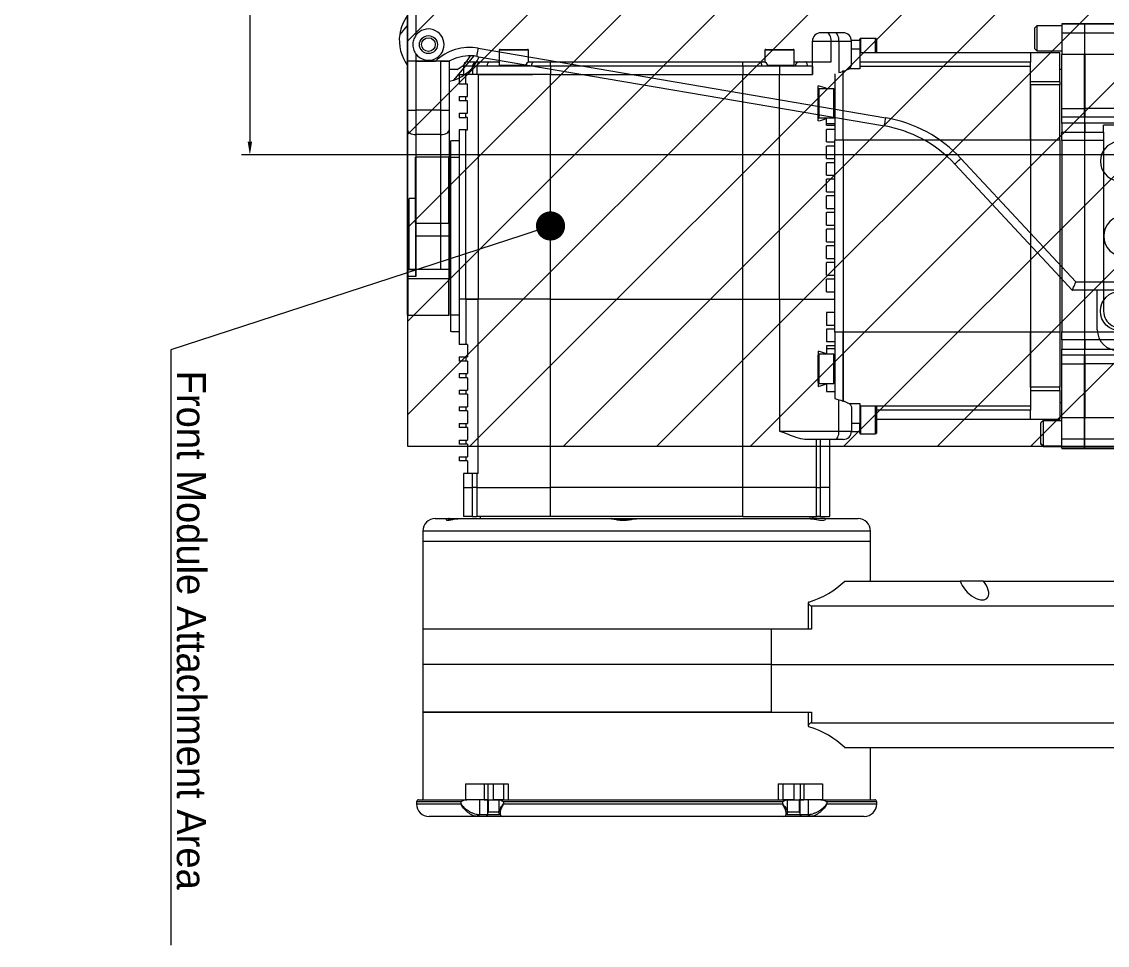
# Model space of a CAD drawing. Header units: millimetres. Extents: x 36 to 3196, y 27 to 5967.
# Drawn here: x 900.8 to 1161.5, y 583.6 to 805.4 of the extents above; entities that cross this region are included whole.
import ezdxf
from ezdxf import colors
from ezdxf.entities.mleader import LeaderData, LeaderLine
from ezdxf.math import Vec2, Vec3

# ---------------------------------------------------------------- set-up
doc = ezdxf.new("R2010")
doc.units = ezdxf.units.MM
doc.layers.add('08_Dimension.Annotation', color=2, linetype='Continuous')
doc.styles.add('Coavis T-3.2 Style', font='MS PGothic.ttf', dxfattribs={"height": 3.2})
doc.styles.add('Coavis T-7.0 Style', font='MS PGothic.ttf', dxfattribs={"height": 7})
doc.dimstyles.new('Coavis D-Style$0', dxfattribs={"dimtxt": 3.2, "dimasz": 3.2, "dimexe": 2, "dimexo": 1, "dimgap": 0.8, "dimtad": 1, "dimdec": 3, "dimzin": 1, "dimdsep": 46, "dimtxsty": 'Coavis T-3.2 Style', "dimcen": 0, "dimclrd": 253, "dimclre": 253, "dimclrt": 2, "dimadec": 1, "dimazin": 0, "dimtp": 0.1, "dimtm": 0.1, "dimtfac": 0.71, "dimtdec": 3, "dimtmove": 0, "dimatfit": 3, "dimfxl": 1, "dimlwd": -1, "dimlwe": -1, "dimarcsym": 1})

# ---------------------------------------------------------------- blocks, each defined once
blk = doc.blocks.new('A$C7d0f39f2')
at = {"color": 7, "linetype": 'Continuous', "lineweight": 25}
for p, q in [((8, 99.5), (8, 195.5)), ((10, 145.25), (10, 105.75)), ((8, 108.2), (6.11, 105.96)), ((24.98, 102.65), (122.82, 85.92)), ((10, 99.5), (8, 99.5)), ((8, 87.76), (8, 99.5)), ((10, 101.25), (10, 99.5)), ((10, 99.5), (14.68, 99.5)), ((10, 99.5), (10, 87.76)), ((16, 99.5), (10, 99.5)), ((16, 87.76), (16, 99.5)), ((16, 99.5), (18, 99.5)), ((18, 99.5), (18, 87.76)), ((19.1, 94.99), (23.97, 100.77)), ((24.65, 100.67), (122.48, 83.95)), ((19.87, 97.5), (18, 97.5)), ((18, 94.7), (19.1, 94.99)), ((8, 87.76), (10, 87.76)), ((8, 83.05), (8, 87.76)), ((16, 87.76), (10, 87.76)), ((10, 87.76), (10, 81.87)), ((16, 87.76), (18, 87.76)), ((16, 81.87), (16, 87.76)), ((18, 87.76), (18, 83.05)), ((8, 49.5), (8, 83.05)), ((16, 81.87), (10, 81.87)), ((10, 81.87), (10, 49.5)), ((16, 49.5), (16, 81.87)), ((18, 83.05), (18, 49.5)), ((140.86, 76.18), (168.47, 46.5)), ((164.67, 47.65), (139.39, 74.82)), ((10, 49.5), (8, 49.5)), ((8, 49.5), (8, 48.5)), ((8, 48.5), (8.1, 48.5)), ((8.1, 47.83), (8.1, 49.5)), ((8.1, 47.21), (8.1, 47.83)), ((10, 47.83), (8.1, 47.83)), ((18, 47.21), (8.1, 47.21)), ((8.1, 38.5), (8.1, 47.21)), ((16, 49.5), (10, 49.5)), ((10, 49.5), (10, 47.83)), ((18, 49.5), (16, 49.5)), ((18, 49.5), (18, 47.21)), ((18, 38.5), (18, 47.21)), ((167.6, 44.5), (164.67, 47.65)), ((182.6, 44.5), (167.6, 44.5)), ((168.47, 46.5), (182.6, 46.5)), ((173.6, 35), (173.6, 44.5)), ((8.1, 38.5), (18, 38.5))]:
    blk.add_line(p, q, dxfattribs=at)
at = {"color": 7, "linetype": 'Continuous', "lineweight": 25, "flags": 128}
for points in [[(24.65, 100.67), (24.65, 100.71), (24.67, 100.82), (24.7, 101.01), (24.74, 101.25), (24.8, 101.55), (24.85, 101.89), (24.92, 102.26), (24.98, 102.65)], [(122.48, 83.95), (122.49, 83.99), (122.51, 84.1), (122.54, 84.28), (122.58, 84.53), (122.63, 84.83), (122.69, 85.17), (122.76, 85.54), (122.82, 85.92)], [(8, 83.05), (8.04, 82.82), (8.15, 82.59), (8.34, 82.39), (8.59, 82.21), (8.89, 82.07), (9.23, 81.96), (9.61, 81.89), (10, 81.87)], [(16, 81.87), (16.39, 81.89), (16.77, 81.96), (17.11, 82.07), (17.41, 82.21), (17.66, 82.39), (17.85, 82.59), (17.96, 82.82), (18, 83.05)], [(139.39, 74.82), (139.42, 74.84), (139.5, 74.92), (139.64, 75.04), (139.82, 75.21), (140.04, 75.42), (140.3, 75.66), (140.57, 75.91), (140.86, 76.18)], [(167.6, 44.5), (167.61, 44.53), (167.65, 44.62), (167.72, 44.77), (167.8, 44.97), (167.91, 45.21), (168.04, 45.5), (168.17, 45.82), (168.32, 46.15), (168.47, 46.5)]]:
    blk.add_lwpolyline(points, dxfattribs=at)
at = {"color": 7, "linetype": 'Continuous', "lineweight": 25}
for centre, radius in [((13, 103.5), 2.15), ((13, 103.5), 1.65), ((179.1, 39.5), 4.75)]:
    blk.add_circle(centre, radius, dxfattribs=at)
for centre, radius, start, end in [((16, 104.5), 10, 143.1301, 171.6153), ((13, 103.5), 3.75, 216.8699, 143.1301), ((16, 104.5), 10, 171.6153, 216.8699), ((22.96, 90.82), 12, 80.3, 133.6506), ((22.96, 90.82), 10, 112.2037, 119.7412), ((16, 104.5), 10, 288.0387, 336.9187), ((22.96, 90.82), 10, 80.3, 112.2037), ((16, 104.5), 8, 298.955, 332.5827), ((117.43, 54.38), 30, 61.8381, 80.3), ((117.43, 54.38), 32, 42.937, 80.3), ((117.43, 54.38), 30, 42.937, 61.8381), ((179.1, 75.5), 4.75, 18.6717, 341.3283), ((180.1, 57.5), 4.95, 45.0029, 314.9971), ((178.6, 35), 5, 180, 270)]:
    blk.add_arc(centre, radius, start, end, dxfattribs=at)
for points, knots in [([(10, 105.75), (9.82, 105.46), (9.43, 104.84), (9.19, 103.7), (9.32, 102.48), (9.69, 101.67), (9.96, 101.3), (10, 101.25)], [0, 0, 0, 0, 0.209898, 0.456533, 0.712866, 0.961013, 1, 1, 1, 1]), ([(18, 99.5), (17.99, 99.5), (17.96, 99.5), (17.66, 99.5), (17.01, 99.5), (15.97, 99.5), (15.1, 99.5), (14.68, 99.5)], [0, 0, 0, 0, 0.086884, 0.197426, 0.379248, 0.697934, 1, 1, 1, 1])]:
    blk.add_open_spline(points, degree=3, knots=knots, dxfattribs=at)
blk = doc.blocks.new('A$C3ffae23e')
at = {"color": 8, "linetype": 'Continuous', "lineweight": 25}
for p, q in [((173.87, 290.64), (173.87, 104.94)), ((139.87, 263.81), (139.87, 96.98)), ((153.87, 87.34), (153.87, 263.81)), ((167.87, 96.98), (167.87, 263.81)), ((0, 183.6), (0, 162.6)), ((0.08, 183.6), (0.08, 162.6)), ((2.23, 183.6), (2.23, 162.6)), ((7.36, 183.6), (7.36, 162.6)), ((20.31, 183.6), (20.31, 162.6)), ((22.45, 183.6), (22.45, 162.6)), ((23.86, 183.6), (23.86, 162.6)), ((73.98, 162.6), (73.98, 183.6)), ((75.93, 183.6), (75.93, 162.6)), ((78.14, 162.6), (78.14, 183.6)), ((79.55, 162.6), (79.55, 183.6)), ((81.69, 183.6), (81.69, 162.6)), ((94.64, 183.6), (94.64, 162.6)), ((99.77, 183.6), (99.77, 162.6)), ((101.92, 183.6), (101.92, 162.6)), ((102, 162.6), (102, 183.6)), ((133.87, 138.27), (133.87, 180.87)), ((24.38, 175.1), (24.38, 167.1)), ((26.07, 167.1), (24.38, 167.1)), ((26.07, 162.6), (26.07, 167.1)), ((26.07, 167.1), (28.02, 167.1)), ((28.02, 167.1), (28.02, 162.6)), ((28.02, 167.1), (69, 167.1)), ((0.08, 162.6), (0, 162.6)), ((0, 162.56), (0, 157.08)), ((0, 162.56), (0.08, 162.56)), ((2.23, 162.6), (0.08, 162.6)), ((0.08, 162.56), (0.08, 157.08)), ((0.08, 162.56), (2.23, 162.56)), ((1, 162.6), (1, 162.56)), ((7.36, 162.6), (2.23, 162.6)), ((2.23, 162.56), (2.23, 157.08)), ((2.23, 162.56), (7.36, 162.56)), ((6, 162.56), (6, 162.6)), ((7.36, 162.6), (20.31, 162.6)), ((7.36, 162.56), (7.36, 157.08)), ((20.31, 162.56), (7.36, 162.56)), ((8, 162.6), (8, 162.56)), ((20.31, 162.6), (22.45, 162.6)), ((20.31, 157.08), (20.31, 162.56)), ((22.45, 162.56), (20.31, 162.56)), ((23.86, 162.6), (22.45, 162.6)), ((22.45, 162.56), (22.45, 157.08)), ((22.45, 162.56), (23.86, 162.56)), ((23.86, 162.6), (26.07, 162.6)), ((23.86, 162.56), (23.86, 157.08)), ((23.86, 162.56), (26.07, 162.56)), ((28.02, 162.6), (26.07, 162.6)), ((26.07, 157.08), (26.07, 162.56)), ((26.07, 162.56), (28.02, 162.56)), ((73.98, 162.6), (28.02, 162.6)), ((28.02, 162.56), (28.02, 157.08)), ((28.02, 162.56), (73.98, 162.56)), ((75.93, 162.6), (73.98, 162.6)), ((73.98, 157.08), (73.98, 162.56)), ((73.98, 162.56), (75.93, 162.56)), ((75.93, 162.6), (78.14, 162.6)), ((75.93, 162.56), (75.93, 157.08)), ((75.93, 162.56), (78.14, 162.56)), ((79.55, 162.6), (78.14, 162.6)), ((78.14, 157.08), (78.14, 162.56)), ((78.14, 162.56), (79.55, 162.56)), ((79.55, 162.6), (81.69, 162.6)), ((79.55, 157.08), (79.55, 162.56)), ((81.69, 162.56), (79.55, 162.56)), ((81.69, 162.6), (94.64, 162.6)), ((81.69, 157.08), (81.69, 162.56)), ((94.64, 162.56), (81.69, 162.56)), ((94, 162.56), (94, 162.6)), ((99.77, 162.6), (94.64, 162.6)), ((94.64, 162.56), (94.64, 157.08)), ((99.77, 162.56), (94.64, 162.56)), ((101.92, 162.6), (99.77, 162.6)), ((99.77, 162.56), (99.77, 157.08)), ((101.92, 162.56), (99.77, 162.56)), ((102, 162.6), (101.92, 162.6)), ((101.92, 162.56), (101.92, 157.08)), ((101.92, 162.56), (102, 162.56)), ((102, 157.08), (102, 162.56)), ((0, 157.08), (0.08, 157.08)), ((0.08, 157.08), (2.23, 157.08)), ((0.5, 157.08), (0.5, 151.1)), ((2.23, 157.08), (7.36, 157.08)), ((6.5, 151.1), (6.5, 157.08)), ((7, 156.58), (7, 149.58)), ((13.93, 156.58), (7, 156.58)), ((20.31, 157.08), (7.36, 157.08)), ((11, 157.08), (11, 156.58)), ((13.93, 156.58), (13.93, 149.58)), ((13.93, 156.58), (14.69, 156.58)), ((14.69, 156.58), (14.69, 149.58)), ((27.92, 156.58), (14.69, 156.58)), ((22.45, 157.08), (20.31, 157.08)), ((23.86, 157.08), (22.45, 157.08)), ((23.86, 157.08), (26.07, 157.08)), ((28.02, 157.08), (26.07, 157.08)), ((27.92, 156.58), (27.92, 149.58)), ((27.92, 156.58), (74.08, 156.58)), ((28.02, 157.08), (73.98, 157.08)), ((75.93, 157.08), (73.98, 157.08)), ((74.08, 156.58), (74.08, 149.58)), ((74.08, 156.58), (87.31, 156.58)), ((75.93, 157.08), (78.14, 157.08)), ((79.55, 157.08), (78.14, 157.08)), ((81.69, 157.08), (79.55, 157.08)), ((94.64, 157.08), (81.69, 157.08)), ((87.31, 156.58), (87.31, 149.58)), ((88.07, 156.58), (87.31, 156.58)), ((88.07, 149.58), (88.07, 156.58)), ((88.07, 156.58), (95, 156.58)), ((91, 156.58), (91, 157.08)), ((98.2, 157.08), (94.64, 157.08)), ((95, 149.58), (95, 156.58)), ((95.38, 157.08), (95.38, 152.58)), ((100.78, 157.08), (98.2, 157.08)), ((101.92, 157.08), (100.78, 157.08)), ((101.38, 152.58), (101.38, 157.08)), ((101.5, 152.58), (101.5, 157.08)), ((101.92, 157.08), (102, 157.08)), ((95.38, 152.58), (95.88, 152.08)), ((95.38, 152.58), (101.38, 152.58)), ((100.88, 152.08), (95.88, 152.08)), ((101.38, 152.58), (100.88, 152.08)), ((101, 152.08), (100.88, 152.08)), ((101, 152.08), (101.5, 152.58)), ((101.38, 152.58), (101.5, 152.58)), ((0.5, 151.1), (1, 150.6)), ((0.5, 151.1), (6.5, 151.1)), ((6, 150.6), (1, 150.6)), ((6, 150.6), (6.5, 151.1)), ((7, 149.58), (7, 108.58)), ((7, 149.58), (9.22, 149.58)), ((9.22, 149.58), (9.22, 108.58)), ((10.23, 149.58), (9.22, 149.58)), ((10.23, 149.58), (10.23, 108.58)), ((27.92, 149.58), (10.23, 149.58)), ((14.69, 149.58), (27.92, 149.58)), ((27.92, 149.58), (74.08, 149.58)), ((27.92, 149.58), (27.92, 104.58)), ((87.31, 149.58), (74.08, 149.58)), ((74.08, 149.58), (74.08, 104.58)), ((74.08, 149.58), (91.77, 149.58)), ((91.77, 108.58), (91.77, 149.58)), ((91.77, 149.58), (92.78, 149.58)), ((95, 149.58), (92.78, 149.58)), ((92.78, 149.58), (92.78, 112.58)), ((95, 112.58), (95, 149.58)), ((133.87, 138.27), (133.87, 132.7)), ((133.87, 104.94), (133.87, 132.7)), ((3.5, 112.38), (3.5, 108.78)), ((7, 112.38), (3.5, 112.38)), ((3.7, 112.58), (7, 112.58)), ((91.77, 112.58), (98.3, 112.58)), ((98.5, 112.38), (91.77, 112.38)), ((98.5, 108.78), (98.5, 112.38)), ((186.39, 99.2), (186.39, 112.15)), ((187.39, 112.65), (186.89, 112.65)), ((186.89, 112.65), (186.89, 100.67)), ((187.39, 100.67), (187.39, 112.65)), ((124.35, 111.15), (121.85, 111.15)), ((121.85, 111.15), (121.85, 8.24)), ((124.35, 111.15), (124.35, 8.24)), ((133.87, 111.15), (124.37, 111.15)), ((124.37, 111.15), (124.37, 3.65)), ((186.39, 111.15), (173.87, 111.15)), ((190.39, 109.65), (190.39, 96.72)), ((3.5, 108.78), (7, 108.78)), ((4, 108.58), (3.7, 108.58)), ((4, 108.58), (4, 106.58)), ((4, 108.58), (6.03, 108.58)), ((6.03, 108.58), (10.78, 108.58)), ((6.03, 106.58), (6.03, 108.58)), ((10.78, 108.58), (10.78, 106.04)), ((91.22, 108.58), (95.97, 108.58)), ((91.22, 106.04), (91.22, 108.58)), ((91.77, 108.78), (98.5, 108.78)), ((97.05, 108.58), (95.97, 108.58)), ((95.97, 108.58), (95.97, 106.58)), ((98.3, 108.58), (97.05, 108.58)), ((98, 108.58), (98, 106.58)), ((118.85, 100.19), (118.85, 108.15)), ((2.15, 104.58), (2.15, 102.58)), ((4.15, 103.58), (4.15, 106.58)), ((9.77, 106.58), (4.15, 106.58)), ((27.92, 104.58), (11.23, 104.58)), ((27.92, 104.58), (11.31, 104.58)), ((27.92, 104.58), (27.92, 102.58)), ((27.92, 104.58), (74.08, 104.58)), ((74.08, 104.58), (74.08, 102.58)), ((90.77, 104.58), (74.08, 104.58)), ((74.08, 104.58), (90.69, 104.58)), ((92.23, 106.58), (97.85, 106.58)), ((97.85, 103.58), (97.85, 106.58)), ((99.85, 104.58), (99.85, 102.58)), ((2.15, 102.58), (2.15, 100.71)), ((4.15, 101.71), (4.15, 103.58)), ((4.15, 103.58), (11.71, 103.58)), ((9.15, 101.71), (4.15, 101.71)), ((4.15, 97.21), (4.15, 101.71)), ((9.15, 97.21), (9.15, 101.71)), ((12.01, 102.58), (16.4, 102.58)), ((15.62, 102.38), (15.62, 98.78)), ((22.62, 102.38), (15.62, 102.38)), ((16.4, 102.58), (18.03, 102.58)), ((18.03, 102.58), (27.92, 102.58)), ((22.62, 98.78), (22.62, 102.38)), ((24, 102.58), (24, 100.58)), ((24.36, 100.58), (24.36, 102.58)), ((25.36, 102.58), (25.36, 100.58)), ((74.08, 102.58), (27.92, 102.58)), ((28.36, 100.58), (28.36, 102.58)), ((29.36, 102.58), (29.36, 100.58)), ((32.36, 100.58), (32.36, 102.58)), ((33.36, 102.58), (33.36, 100.58)), ((36.36, 100.58), (36.36, 102.58)), ((37.36, 102.58), (37.36, 100.58)), ((40.36, 100.58), (40.36, 102.58)), ((41.36, 102.58), (41.36, 100.58)), ((44.36, 100.58), (44.36, 102.58)), ((45.36, 102.58), (45.36, 100.58)), ((48.36, 100.58), (48.36, 102.58)), ((49.36, 102.58), (49.36, 100.58)), ((52.36, 100.58), (52.36, 102.58)), ((53.36, 102.58), (53.36, 100.58)), ((56.36, 100.58), (56.36, 102.58)), ((57.36, 102.58), (57.36, 100.58)), ((60.36, 100.58), (60.36, 102.58)), ((61.36, 102.58), (61.36, 100.58)), ((64.36, 100.58), (64.36, 102.58)), ((66.15, 89.33), (66.15, 102.58)), ((69.35, 102.58), (69.35, 100.58)), ((72.35, 100.58), (72.35, 102.58)), ((73.35, 102.58), (73.35, 100.58)), ((74.08, 102.58), (83.97, 102.58)), ((76.35, 100.58), (76.35, 102.58)), ((77.35, 102.58), (77.35, 100.58)), ((78, 100.58), (78, 102.58)), ((79.38, 102.38), (79.38, 98.78)), ((86.38, 102.38), (79.38, 102.38)), ((83.97, 102.58), (85.6, 102.58)), ((85.6, 102.58), (89.99, 102.58)), ((86.38, 98.78), (86.38, 102.38)), ((88.35, 100.58), (88.35, 102.58)), ((97.85, 103.58), (90.29, 103.58)), ((97.85, 89.33), (97.85, 103.58)), ((99.85, 102.58), (99.85, 95.4)), ((124.37, 103.53), (124.35, 103.53)), ((2.15, 100.71), (2.15, 99.21)), ((22.69, 100.58), (22.62, 100.58)), ((24.36, 100.58), (22.69, 100.58)), ((28.36, 100.58), (25.36, 100.58)), ((32.36, 100.58), (29.36, 100.58)), ((36.36, 100.58), (33.36, 100.58)), ((40.36, 100.58), (37.36, 100.58)), ((44.36, 100.58), (41.36, 100.58)), ((48.36, 100.58), (45.36, 100.58)), ((52.36, 100.58), (49.36, 100.58)), ((56.36, 100.58), (53.36, 100.58)), ((60.36, 100.58), (57.36, 100.58)), ((64.36, 100.58), (61.36, 100.58)), ((69.35, 100.58), (72.35, 100.58)), ((73.35, 100.58), (76.35, 100.58)), ((77.35, 100.58), (79.31, 100.58)), ((79.31, 100.58), (79.38, 100.58)), ((86.38, 100.58), (86.46, 100.58)), ((86.46, 100.58), (88.35, 100.58)), ((111.35, 101.4), (99.85, 101.4)), ((111.35, 99.18), (99.85, 99.18)), ((118.35, 101.4), (111.35, 101.4)), ((111.35, 101.4), (111.35, 99.18)), ((118.35, 99.18), (111.35, 99.18)), ((111.35, 98.17), (111.35, 99.18)), ((118.35, 99.18), (118.35, 101.4)), ((118.35, 99.18), (118.35, 98.17)), ((118.85, 100.19), (118.85, 96.41)), ((124.37, 100.4), (124.35, 100.4)), ((182.59, 99.63), (186.39, 99.63)), ((182.59, 88.94), (182.59, 99.63)), ((186.39, 99.2), (186.39, 96.16)), ((186.89, 100.67), (187.39, 100.67)), ((9.15, 97.21), (4.15, 97.21)), ((9.15, 95.5), (9.15, 97.21)), ((12.15, 97.21), (9.15, 97.21)), ((10.15, 97.21), (10.15, 96)), ((10.15, 97.21), (12.15, 97.21)), ((12.15, 89.33), (12.15, 97.21)), ((15.82, 98.58), (14.9, 98.58)), ((15.62, 98.78), (22.62, 98.78)), ((22.42, 98.58), (15.82, 98.58)), ((23.33, 98.58), (22.42, 98.58)), ((78.67, 98.58), (79.58, 98.58)), ((79.38, 98.78), (86.38, 98.78)), ((86.18, 98.58), (79.58, 98.58)), ((86.18, 98.58), (87.1, 98.58)), ((111.35, 98.17), (99.85, 98.17)), ((118.35, 98.17), (111.35, 98.17)), ((111.35, 98.17), (111.35, 80.48)), ((118.35, 80.48), (118.35, 98.17)), ((118.85, 97.4), (118.35, 97.4)), ((139.87, 96.98), (145.37, 96.98)), ((145.37, 96.98), (145.37, 87.34)), ((165.37, 96.98), (167.87, 96.98)), ((165.37, 87.34), (165.37, 96.98)), ((190.39, 96.72), (189.89, 96.4)), ((190.39, 96.52), (189.89, 96.16)), ((190.39, 96.72), (190.39, 96.52)), ((190.39, 96.52), (190.39, 94.59)), ((9.15, 94.05), (9.15, 95.5)), ((9.15, 92.78), (9.15, 94.05)), ((10.15, 96), (10.15, 91.21)), ((118.85, 55.16), (118.85, 96.41)), ((139.09, 96.2), (145.37, 96.2)), ((165.37, 96.2), (168.65, 96.2)), ((165.39, 96.2), (165.39, 87.34)), ((182.59, 95.11), (186.39, 95.11)), ((182.59, 94.23), (186.39, 94.23)), ((186.39, 96.16), (189.89, 96.16)), ((186.39, 96.16), (186.39, 94.23)), ((186.39, 94.23), (186.39, 95.11)), ((189.89, 94.23), (186.39, 94.23)), ((186.39, 94.23), (186.39, 94)), ((186.39, 91.23), (186.39, 94)), ((189.29, 94.1), (186.49, 94.1)), ((186.49, 94.1), (186.49, 91.23)), ((189.29, 91.23), (189.29, 94.1)), ((189.39, 94), (189.39, 91.21)), ((189.89, 96.16), (189.89, 96.4)), ((189.89, 94.23), (189.89, 96.16)), ((190.39, 94.59), (189.89, 94.23)), ((189.89, 91.1), (189.89, 94.23)), ((190.39, 94.59), (190.39, 90.19)), ((6.15, 85.98), (6.15, 92.58)), ((9.95, 92.78), (6.35, 92.78)), ((6.35, 92.78), (6.35, 85.78)), ((9.95, 86.47), (9.95, 92.78)), ((165.37, 92.86), (165.39, 92.86)), ((186.29, 92.85), (182.59, 92.85)), ((186.29, 90.18), (186.29, 92.85)), ((10.15, 91.21), (10.15, 90.64)), ((10.15, 90.64), (10.15, 89.33)), ((10.15, 89.33), (12.15, 89.33)), ((10.15, 89.33), (10.15, 85.01)), ((12.15, 80.48), (12.15, 89.33)), ((66.15, 89.33), (12.15, 89.33)), ((66.15, 89.33), (97.85, 89.33)), ((66.15, 80.48), (66.15, 89.33)), ((186.39, 90.18), (182.59, 90.18)), ((182.59, 88.94), (186.39, 88.94)), ((189.38, 91.23), (186.39, 91.23)), ((186.39, 91.23), (186.39, 91.06)), ((186.39, 22.04), (186.39, 91.06)), ((186.89, 90), (186.89, 23.05)), ((186.89, 90), (187.39, 90)), ((187.39, 23.05), (187.39, 90)), ((190.39, 90.21), (190.39, 22.99)), ((153.87, 87.34), (145.37, 87.34)), ((145.37, 87.34), (145.37, 3.65)), ((145.37, 87.33), (145.37, 3.65)), ((153.87, 87.34), (153.87, 3.65)), ((165.37, 87.34), (153.87, 87.34)), ((165.37, 87.34), (165.37, 3.65)), ((165.39, 87.34), (165.39, 3.65)), ((6.35, 85.78), (9.19, 85.78)), ((9.15, 85.5), (9.15, 85.78)), ((9.15, 84.75), (9.15, 85.5)), ((9.15, 80.48), (9.15, 84.75)), ((10.15, 85.01), (10.15, 80.48)), ((10.15, 80.48), (9.15, 80.48)), ((9.15, 34.32), (9.15, 80.48)), ((10.15, 80.48), (12.15, 80.48)), ((10.15, 80.48), (10.15, 34.32)), ((12.15, 34.32), (12.15, 80.48)), ((66.15, 80.48), (12.15, 80.48)), ((111.35, 80.48), (66.15, 80.48)), ((66.15, 34.32), (66.15, 80.48)), ((118.35, 80.48), (111.35, 80.48)), ((111.35, 80.48), (111.35, 34.32)), ((118.35, 80.48), (118.35, 34.32)), ((118.85, 48.93), (118.85, 55.16)), ((165.39, 55.73), (165.37, 55.73)), ((119.05, 53.69), (119.05, 50.03)), ((124.37, 54.23), (124.35, 54.23)), ((124.35, 50.23), (124.37, 50.23)), ((118.85, 48.93), (118.85, 48.8)), ((118.85, 12.37), (118.85, 48.8)), ((165.37, 48.73), (165.39, 48.73)), ((10.15, 34.32), (9.15, 34.32)), ((9.15, 30.05), (9.15, 34.32)), ((10.15, 34.32), (12.15, 34.32)), ((10.15, 34.32), (10.15, 29.79)), ((66.15, 34.32), (12.15, 34.32)), ((12.15, 34.32), (12.15, 16.95)), ((111.35, 34.32), (66.15, 34.32)), ((66.15, 34.32), (66.15, 16.95)), ((118.35, 34.32), (111.35, 34.32)), ((111.35, 16.63), (111.35, 34.32)), ((118.35, 34.32), (118.35, 16.63)), ((6.15, 22.22), (6.15, 28.82)), ((9.19, 29.02), (6.35, 29.02)), ((6.35, 29.02), (6.35, 22.02)), ((9.15, 29.3), (9.15, 30.05)), ((9.15, 29.02), (9.15, 29.3)), ((10.15, 29.79), (10.15, 24.43)), ((12.15, 16.95), (12.15, 29.96)), ((9.95, 22.02), (9.95, 28.33)), ((10.15, 24.43), (10.15, 22.8)), ((182.59, 24.15), (186.39, 24.15)), ((182.59, 13.87), (182.59, 24.15)), ((6.35, 22.02), (9.95, 22.02)), ((9.15, 21.55), (9.15, 22.02)), ((9.15, 19.9), (9.15, 21.55)), ((10.15, 22.8), (10.15, 19.03)), ((182.59, 23), (186.39, 23)), ((186.29, 20.57), (186.29, 23)), ((186.39, 22.04), (186.39, 21.91)), ((186.39, 21.91), (189.32, 21.91)), ((186.39, 19.42), (186.39, 21.91)), ((186.49, 21.91), (186.49, 19.32)), ((186.89, 23.05), (187.39, 23.05)), ((189.29, 19.32), (189.29, 21.91)), ((189.39, 21.92), (189.39, 19.42)), ((189.89, 19.29), (189.89, 22.05)), ((190.39, 22.99), (190.39, 18.95)), ((9.15, 17.63), (9.15, 19.9)), ((10.15, 19.03), (10.15, 16.63)), ((182.59, 20.57), (186.29, 20.57)), ((182.59, 19.29), (186.39, 19.29)), ((182.59, 18.38), (186.39, 18.38)), ((186.39, 19.42), (186.39, 19.29)), ((189.89, 19.29), (186.39, 19.29)), ((186.39, 19.29), (186.39, 17.29)), ((186.39, 18.38), (186.39, 19.29)), ((186.49, 19.32), (189.29, 19.32)), ((190.39, 18.95), (189.89, 19.29)), ((189.89, 17.29), (189.89, 19.29)), ((190.39, 18.95), (190.39, 16.94)), ((9.15, 16.57), (9.15, 17.63)), ((9.15, 14.4), (9.15, 16.57)), ((10.15, 16.63), (12.15, 16.63)), ((10.15, 16.63), (10.15, 15.62)), ((12.15, 16.95), (66.15, 16.95)), ((12.15, 16.95), (12.15, 13.95)), ((108, 16.95), (66.15, 16.95)), ((66.15, 13.96), (66.15, 16.95)), ((66.15, 16.95), (66.15, 13.95)), ((108, 16.95), (108, 14.4)), ((108, 16.63), (111.35, 16.63)), ((111.35, 16.63), (118.35, 16.63)), ((111.35, 16.63), (111.35, 15.62)), ((118.35, 17.4), (118.85, 17.4)), ((118.35, 15.62), (118.35, 16.63)), ((165.39, 16.77), (165.37, 16.77)), ((186.39, 17.29), (189.89, 17.29)), ((186.39, 17.29), (186.39, 14.22)), ((189.89, 17.04), (189.89, 17.29)), ((190.39, 16.94), (189.89, 17.29)), ((190.39, 16.74), (189.89, 17.04)), ((190.39, 16.94), (190.39, 16.74)), ((190.39, 16.74), (190.39, 5.15)), ((10.15, 15.62), (12.15, 15.62)), ((10.15, 15.62), (10.15, 13.4)), ((10.15, 13.4), (12.15, 13.4)), ((14.5, 13.95), (12.15, 13.95)), ((12.15, 12.4), (12.15, 13.95)), ((17.5, 14.4), (14.5, 14.4)), ((14.5, 14.4), (14.5, 13.95)), ((14.5, 13.95), (14.5, 12.4)), ((17.5, 13.95), (17.5, 14.4)), ((18.5, 13.95), (17.5, 13.95)), ((17.5, 12.4), (17.5, 13.95)), ((18.5, 14.4), (18.5, 13.95)), ((21.5, 14.4), (18.5, 14.4)), ((18.5, 13.95), (18.5, 12.4)), ((21.5, 13.95), (21.5, 14.4)), ((22.5, 13.95), (21.5, 13.95)), ((21.5, 12.4), (21.5, 13.95)), ((25.5, 14.4), (22.5, 14.4)), ((22.5, 14.4), (22.5, 13.95)), ((22.5, 12.4), (22.5, 13.95)), ((25.5, 13.95), (25.5, 14.4)), ((66.15, 13.95), (25.5, 13.95)), ((25.5, 13.95), (25.5, 12.4)), ((66.15, 13.96), (77, 13.96)), ((66.15, 13.95), (66.15, 12.4)), ((77, 14.4), (80, 14.4)), ((77, 14.4), (77, 13.96)), ((77, 13.96), (77, 12.4)), ((80, 13.96), (80, 14.4)), ((80, 13.96), (81, 13.96)), ((80, 12.4), (80, 13.96)), ((81, 14.4), (84, 14.4)), ((81, 14.4), (81, 13.96)), ((81, 13.96), (81, 12.4)), ((84, 13.96), (84, 14.4)), ((84, 13.96), (85, 13.96)), ((84, 12.4), (84, 13.96)), ((85, 14.4), (88, 14.4)), ((85, 14.4), (85, 13.96)), ((85, 13.96), (85, 12.4)), ((88, 13.96), (88, 14.4)), ((88, 13.96), (89, 13.96)), ((88, 12.4), (88, 13.96)), ((89, 14.4), (92, 14.4)), ((89, 14.4), (89, 13.96)), ((89, 13.96), (89, 12.4)), ((92, 13.96), (92, 14.4)), ((92, 13.96), (93, 13.96)), ((92, 12.4), (92, 13.96)), ((93, 14.4), (96, 14.4)), ((93, 14.4), (93, 13.96)), ((93, 13.96), (93, 12.4)), ((96, 13.96), (96, 14.4)), ((96, 13.96), (97, 13.96)), ((96, 12.4), (96, 13.96)), ((97, 14.4), (100, 14.4)), ((97, 14.4), (97, 13.96)), ((97, 13.96), (97, 12.4)), ((100, 13.96), (100, 14.4)), ((100, 13.96), (101, 13.96)), ((100, 12.4), (100, 13.96)), ((101, 14.4), (104, 14.4)), ((101, 14.4), (101, 13.96)), ((101, 13.96), (101, 12.4)), ((104, 13.96), (104, 14.4)), ((104, 13.96), (105, 13.96)), ((104, 12.4), (104, 13.96)), ((105, 14.4), (108, 14.4)), ((105, 14.4), (105, 13.96)), ((105, 13.96), (105, 12.4)), ((111.35, 15.62), (108, 15.62)), ((108, 14.4), (108, 13.4)), ((108, 13.4), (111.35, 13.4)), ((118.35, 15.62), (111.35, 15.62)), ((111.35, 13.4), (111.35, 15.62)), ((111.35, 13.4), (118.35, 13.4)), ((118.35, 15.62), (118.35, 13.4)), ((124.37, 15.27), (124.35, 15.27)), ((182.59, 13.87), (186.39, 13.87)), ((186.39, 2.65), (186.39, 14.22)), ((12.15, 12.4), (14.5, 12.4)), ((17.5, 12.4), (18.5, 12.4)), ((21.5, 12.4), (22.5, 12.4)), ((25.5, 12.4), (66.15, 12.4)), ((28, 10.63), (28, 12.4)), ((28.09, 10.4), (28, 10.63)), ((32.1, 12.4), (32.1, 10.4)), ((66.15, 12.4), (77, 12.4)), ((69.9, 10.4), (69.9, 12.4)), ((74, 10.63), (73.91, 10.4)), ((74, 12.4), (74, 10.63)), ((80, 12.4), (81, 12.4)), ((84, 12.4), (85, 12.4)), ((88, 12.4), (89, 12.4)), ((92, 12.4), (93, 12.4)), ((96, 12.4), (97, 12.4)), ((100, 12.4), (101, 12.4)), ((104, 12.4), (105, 12.4)), ((118.85, 9.97), (118.85, 12.37)), ((119.05, 10.77), (119.05, 9.77)), ((124.35, 11.27), (124.37, 11.27)), ((186.89, 12.79), (187.39, 12.79)), ((186.89, 12.79), (186.89, 2.15)), ((187.39, 2.15), (187.39, 12.79)), ((32.1, 10.4), (28.09, 10.4)), ((32, 9.9), (32, 1.9)), ((47.91, 9.9), (32, 9.9)), ((69.9, 10.4), (32.1, 10.4)), ((42.5, 10.4), (42.5, 9.9)), ((47.91, 1.9), (47.91, 9.9)), ((47.91, 9.9), (51, 9.9)), ((51, 9.9), (51, 1.9)), ((51, 9.9), (59, 9.9)), ((51, 9.9), (51, 1.9)), ((51, 9.9), (51, 9.9)), ((59, 9.9), (59, 1.9)), ((59, 9.9), (61.29, 9.9)), ((59.5, 9.9), (59.5, 10.4)), ((61.29, 9.9), (61.29, 0)), ((70, 9.9), (61.29, 9.9)), ((73.91, 10.4), (69.9, 10.4)), ((70, 0), (70, 9.9)), ((118.85, 9.97), (118.85, 9.78)), ((118.85, 6.65), (118.85, 9.78)), ((121.85, 8.24), (121.85, 3.65)), ((124.35, 8.24), (124.35, 3.65)), ((165.37, 10.07), (165.39, 10.07)), ((165.37, 7.16), (165.39, 7.16)), ((165.37, 7.05), (165.39, 7.05)), ((121.85, 3.65), (124.35, 3.65)), ((124.37, 3.65), (145.37, 3.65)), ((145.37, 3.65), (153.87, 3.65)), ((153.87, 3.65), (165.37, 3.65)), ((165.39, 3.65), (186.39, 3.65)), ((47.91, 1.9), (32, 1.9)), ((42, 1.9), (42, 0.4)), ((54.13, 0.4), (42, 0.4)), ((47.91, 1.9), (51, 1.9)), ((51, 1.9), (59, 1.9)), ((51, 1.9), (51, 1.9)), ((59, 0.4), (54.13, 0.4)), ((59, 1.9), (60.67, 1.9)), ((59, 0), (59, 1.9)), ((60.67, 0), (59, 0)), ((60.67, 1.9), (60.67, 0)), ((61.29, 0), (60.67, 0)), ((70, 0), (61.29, 0)), ((186.89, 2.15), (187.39, 2.15))]:
    blk.add_line(p, q, dxfattribs=at)
at = {"color": 8, "linetype": 'Continuous', "lineweight": 25, "flags": 128}
for points in [[(4.15, 103.58), (3.76, 103.56), (3.38, 103.51), (3.04, 103.41), (2.74, 103.29), (2.49, 103.14), (2.3, 102.96), (2.19, 102.78), (2.15, 102.58)], [(4.15, 101.71), (3.76, 101.69), (3.38, 101.63), (3.04, 101.54), (2.74, 101.41), (2.49, 101.26), (2.3, 101.09), (2.19, 100.9), (2.15, 100.71)], [(99.85, 102.58), (99.81, 102.78), (99.7, 102.96), (99.51, 103.14), (99.26, 103.29), (98.96, 103.41), (98.62, 103.51), (98.24, 103.56), (97.85, 103.58)], [(10.15, 96), (9.95, 95.99), (9.77, 95.96), (9.59, 95.92), (9.44, 95.86), (9.32, 95.78), (9.23, 95.69), (9.17, 95.6), (9.15, 95.5)], [(190.15, 90.77), (189.92, 90.95), (189.69, 91.13)], [(189.66, 22.02), (189.89, 22.19), (190.12, 22.36)]]:
    blk.add_lwpolyline(points, dxfattribs=at)
at = {"color": 8, "linetype": 'Continuous', "lineweight": 25}
for centre, radius, start, end in [((69, 171.1), 4, 270, 90), ((3.7, 112.38), 0.2, 90, 180), ((98.3, 112.38), 0.2, 0, 90), ((186.89, 112.15), 0.5, 90, 180), ((187.39, 109.65), 3, 0, 90), ((121.85, 108.15), 3, 90, 180), ((3.7, 108.78), 0.2, 180, 270), ((98.3, 108.78), 0.2, 270, 0), ((4.15, 104.58), 2, 90, 180), ((97.85, 104.58), 2, 0, 90), ((15.82, 102.38), 0.2, 90, 180), ((22.42, 102.38), 0.2, 0, 90), ((79.58, 102.38), 0.2, 90, 180), ((86.18, 102.38), 0.2, 0, 90), ((4.15, 99.21), 2, 180, 270), ((15.82, 98.78), 0.2, 180, 270), ((22.42, 98.78), 0.2, 270, 0), ((79.58, 98.78), 0.2, 180, 270), ((86.18, 98.78), 0.2, 270, 0), ((10.13, 94.07), 0.977, 181.4143, 271.3473), ((186.49, 94), 0.1, 90, 180), ((189.29, 94), 0.1, 0, 90), ((6.35, 92.58), 0.2, 90, 180), ((9.95, 92.58), 0.2, 0, 90), ((186.29, 92.95), 0.1, 270, 0), ((10.15, 85.5), 1, 90, 180), ((6.35, 85.98), 0.2, 180, 270), ((9.92, 83.84), 1.19, 78.7003, 129.9925), ((6.35, 28.82), 0.2, 90, 180), ((9.92, 30.96), 1.19, 230.008, 281.2996), ((10.15, 29.3), 1, 180, 270), ((6.35, 22.22), 0.2, 180, 270), ((9.85, 21.54), 0.699, 136.8496, 178.8218), ((9.95, 22.22), 0.2, 270, 0), ((10.09, 19.97), 0.94, 184.4728, 273.8645), ((186.29, 20.47), 0.1, 0, 90), ((186.49, 19.42), 0.1, 180, 270), ((189.29, 19.42), 0.1, 270, 0), ((10.15, 17.63), 1, 180, 270), ((10.13, 16.6), 0.976, 181.522, 271.4448), ((10.15, 14.4), 1, 180, 270), ((119.05, 9.97), 0.2, 180, 270), ((121.85, 6.65), 3, 180, 270), ((186.89, 2.65), 0.5, 180, 270), ((187.39, 5.15), 3, 270, 0)]:
    blk.add_arc(centre, radius, start, end, dxfattribs=at)
for centre, major_axis, ratio, start_param, end_param in [((134.87, 136.05), (3.09, 3.09), 0.533336, 3.932678, 7.653774), ((86.12, 57.4), (47.65, 47.65), 0.533336, 6.007814, 6.279117), ((221.62, 57.4), (-47.65, 47.65), 0.533336, 0.004069, 0.275372), ((74.08, 115.86), (0, 30.64), 0.57735, 4.264137, 4.300053), ((19.12, 95.85), (0, 7.79), 0.57735, 0.891123, 1.212877), ((19.12, 95.85), (0, 7.79), 0.57735, 5.070308, 5.364576), ((82.88, 95.85), (0, 7.79), 0.57735, 0.918609, 1.212877), ((82.88, 95.85), (0, 7.79), 0.57735, 5.070308, 5.364576), ((139.37, 96.7), (0.441, 0.441), 0.533336, 2.866221, 5.793226), ((168.37, 96.7), (-0.441, 0.441), 0.533336, 0.48996, 3.416964)]:
    blk.add_ellipse(centre, major_axis=major_axis, ratio=ratio, start_param=start_param, end_param=end_param, dxfattribs=at)
for points, knots in [([(10.78, 106.04), (10.61, 106.25), (10.35, 106.55), (9.91, 106.57), (9.77, 106.58)], [0, 0, 0, 0, 0.683257, 1, 1, 1, 1]), ([(11.71, 103.58), (11.54, 104.15), (11.23, 105.18), (10.92, 105.77), (10.78, 106.04)], [0, 0, 0, 0, 0.558982, 1, 1, 1, 1]), ([(90.29, 103.58), (90.46, 104.15), (90.77, 105.18), (91.08, 105.77), (91.22, 106.04)], [0, 0, 0, 0, 0.558982, 1, 1, 1, 1]), ([(91.22, 106.04), (91.39, 106.25), (91.65, 106.55), (92.09, 106.57), (92.23, 106.58)], [0, 0, 0, 0, 0.683257, 1, 1, 1, 1]), ([(118.85, 96.41), (118.88, 96.83), (118.94, 97.66), (119.19, 98.79), (119.29, 99.71), (119.16, 100.26), (118.92, 100.44), (118.87, 100.27), (118.85, 100.19)], [0, 0, 0, 0, 0.167309, 0.33383, 0.518427, 0.683774, 0.85119, 1, 1, 1, 1]), ([(186.89, 100.67), (186.89, 100.67), (186.86, 100.62), (186.7, 100.36), (186.47, 99.9), (186.41, 99.4), (186.39, 99.2)], [0, 0, 0, 0, 0.006006, 0.142792, 0.66297, 1, 1, 1, 1]), ([(189.89, 96.4), (189.88, 96.6), (189.85, 96.99), (189.64, 97.64), (189.35, 98.28), (188.9, 99.07), (188.24, 99.95), (187.67, 100.43), (187.39, 100.67)], [0, 0, 0, 0, 0.131022, 0.260708, 0.387916, 0.513025, 0.757462, 1, 1, 1, 1]), ([(187.39, 100.67), (187.73, 100.46), (188.4, 100.05), (189.2, 99.26), (189.75, 98.53), (190.09, 97.93), (190.34, 97.3), (190.37, 96.91), (190.39, 96.72)], [0, 0, 0, 0, 0.2427558, 0.4872234, 0.6122464, 0.7393277, 0.8689205, 1, 1, 1, 1]), ([(99.85, 95.4), (99.74, 94.73), (99.54, 93.55), (98.69, 91.46), (98.14, 90.07), (97.85, 89.33), (97.85, 89.33)], [0, 0, 0, 0, 0.393262, 0.691795, 0.996958, 1, 1, 1, 1]), ([(187.39, 90), (187.67, 90.25), (188.23, 90.77), (188.9, 91.15), (189.35, 91.24), (189.58, 91.23), (189.66, 91.14), (189.68, 91.11)], [0, 0, 0, 0, 0.312049, 0.626543, 0.787508, 0.951174, 1, 1, 1, 1]), ([(186.39, 91.06), (186.41, 90.97), (186.47, 90.76), (186.7, 90.37), (186.86, 90.07), (186.89, 90), (186.89, 90)], [0, 0, 0, 0, 0.3370302, 0.8572084, 0.993995, 1, 1, 1, 1]), ([(190.39, 90.21), (190.37, 90.35), (190.34, 90.62), (190.09, 90.84), (189.75, 90.94), (189.2, 90.91), (188.4, 90.64), (187.73, 90.21), (187.39, 90)], [0, 0, 0, 0, 0.13108, 0.260672, 0.387753, 0.512776, 0.757244, 1, 1, 1, 1]), ([(118.85, 48.8), (118.88, 49.04), (118.94, 49.53), (119.19, 50.63), (119.29, 51.89), (119.16, 53.19), (118.92, 54.3), (118.87, 54.89), (118.85, 55.16)], [0, 0, 0, 0, 0.167309, 0.333831, 0.518428, 0.683774, 0.85119, 1, 1, 1, 1]), ([(186.89, 23.05), (186.89, 23.04), (186.86, 22.98), (186.7, 22.69), (186.47, 22.31), (186.41, 22.12), (186.39, 22.04)], [0, 0, 0, 0, 0.006005, 0.142791, 0.662969, 1, 1, 1, 1]), ([(187.39, 23.05), (187.73, 22.84), (188.4, 22.43), (189.2, 22.19), (189.75, 22.19), (190.09, 22.31), (190.34, 22.56), (190.37, 22.85), (190.39, 22.99)], [0, 0, 0, 0, 0.242755, 0.487223, 0.612246, 0.739327, 0.86892, 1, 1, 1, 1]), ([(189.66, 22.03), (189.65, 22.01), (189.57, 21.92), (189.35, 21.9), (188.9, 21.96), (188.23, 22.3), (187.67, 22.8), (187.39, 23.05)], [0, 0, 0, 0, 0.027799, 0.195082, 0.359606, 0.681052, 1, 1, 1, 1]), ([(187.39, 12.79), (187.67, 13.02), (188.24, 13.49), (188.9, 14.35), (189.35, 15.13), (189.64, 15.77), (189.85, 16.44), (189.88, 16.84), (189.89, 17.04)], [0, 0, 0, 0, 0.242537, 0.486975, 0.612084, 0.739292, 0.869205, 1, 1, 1, 1]), ([(190.39, 16.74), (190.37, 16.54), (190.34, 16.14), (190.09, 15.5), (189.75, 14.9), (189.2, 14.17), (188.4, 13.39), (187.73, 12.99), (187.39, 12.79)], [0, 0, 0, 0, 0.13108, 0.260672, 0.387754, 0.512777, 0.757245, 1, 1, 1, 1]), ([(186.39, 14.22), (186.41, 14.02), (186.47, 13.53), (186.7, 13.08), (186.86, 12.84), (186.89, 12.79), (186.89, 12.79)], [0, 0, 0, 0, 0.33703, 0.85721, 0.993995, 1, 1, 1, 1]), ([(118.85, 9.78), (118.88, 9.61), (118.94, 9.27), (119.19, 9.23), (119.29, 9.59), (119.16, 10.33), (118.92, 11.27), (118.87, 12.02), (118.85, 12.37)], [0, 0, 0, 0, 0.167309, 0.333831, 0.518428, 0.683775, 0.85119, 1, 1, 1, 1])]:
    blk.add_open_spline(points, degree=3, knots=knots, dxfattribs=at)
blk = doc.blocks.new('*D48')
at = {"layer": '08_Dimension.Annotation', "color": 253, "linetype": 'ByBlock', "transparency": 16777216}
for p, q in [((1193.09, 914.41), (953.61, 914.41)), ((955.61, 911.21), (955.61, 776.61)), ((1193.09, 773.41), (953.61, 773.41))]:
    blk.add_line(p, q, dxfattribs=at)
at = {"layer": '08_Dimension.Annotation', "color": 253, "transparency": 16777216}
for points in [[(955.08, 911.21), (956.15, 911.21), (955.61, 914.41)], [(955.08, 776.61), (956.15, 776.61), (955.61, 773.41)]]:
    blk.add_solid(points, dxfattribs=at)
at = {"layer": 'Defpoints', "color": 0, "transparency": 16777216}
for p in [(1194.09, 914.41), (955.61, 773.41), (1194.09, 773.41)]:
    blk.add_point(p, dxfattribs=at)
at = {"layer": '08_Dimension.Annotation', "color": 2, "transparency": 16777216, "insert": (951.31, 843.91), "char_height": 7, "attachment_point": 5, "rotation": 90, "style": 'Coavis T-7.0 Style'}
blk.add_mtext('141.000', dxfattribs=at)
blk = doc.blocks.new('*D51')
at = {"layer": '08_Dimension.Annotation', "color": 253, "linetype": 'ByBlock', "transparency": 16777216}
for p, q in [((1193.09, 914.41), (953.61, 914.41)), ((955.61, 911.21), (955.61, 776.61)), ((1193.09, 773.41), (953.61, 773.41))]:
    blk.add_line(p, q, dxfattribs=at)
at = {"layer": '08_Dimension.Annotation', "color": 253, "transparency": 16777216}
for points in [[(955.08, 911.21), (956.15, 911.21), (955.61, 914.41)], [(955.08, 776.61), (956.15, 776.61), (955.61, 773.41)]]:
    blk.add_solid(points, dxfattribs=at)
at = {"layer": 'Defpoints', "color": 0, "transparency": 16777216}
for p in [(1194.09, 914.41), (955.61, 773.41), (1194.09, 773.41)]:
    blk.add_point(p, dxfattribs=at)
at = {"layer": '08_Dimension.Annotation', "color": 2, "transparency": 16777216, "insert": (951.31, 843.91), "char_height": 7, "attachment_point": 5, "rotation": 90, "style": 'Coavis T-7.0 Style'}
blk.add_mtext('141.000', dxfattribs=at)
blk = doc.blocks.new('*D53')
at = {"layer": '08_Dimension.Annotation', "color": 253, "linetype": 'ByBlock', "transparency": 16777216}
for p, q in [((1193.09, 914.41), (953.61, 914.41)), ((955.61, 911.21), (955.61, 776.61)), ((1193.09, 773.41), (953.61, 773.41))]:
    blk.add_line(p, q, dxfattribs=at)
at = {"layer": '08_Dimension.Annotation', "color": 253, "transparency": 16777216}
for points in [[(955.08, 911.21), (956.15, 911.21), (955.61, 914.41)], [(955.08, 776.61), (956.15, 776.61), (955.61, 773.41)]]:
    blk.add_solid(points, dxfattribs=at)
at = {"layer": 'Defpoints', "color": 0, "transparency": 16777216}
for p in [(1194.09, 914.41), (955.61, 773.41), (1194.09, 773.41)]:
    blk.add_point(p, dxfattribs=at)
at = {"layer": '08_Dimension.Annotation', "color": 2, "transparency": 16777216, "insert": (951.31, 843.91), "char_height": 7, "attachment_point": 5, "rotation": 90, "style": 'Coavis T-7.0 Style'}
blk.add_mtext('141.000', dxfattribs=at)
blk = doc.blocks.new('*D55')
at = {"layer": '08_Dimension.Annotation', "color": 253, "linetype": 'ByBlock', "transparency": 16777216}
for p, q in [((1193.09, 914.41), (953.61, 914.41)), ((955.61, 911.21), (955.61, 776.61)), ((1193.09, 773.41), (953.61, 773.41))]:
    blk.add_line(p, q, dxfattribs=at)
at = {"layer": '08_Dimension.Annotation', "color": 253, "transparency": 16777216}
for points in [[(955.08, 911.21), (956.15, 911.21), (955.61, 914.41)], [(955.08, 776.61), (956.15, 776.61), (955.61, 773.41)]]:
    blk.add_solid(points, dxfattribs=at)
at = {"layer": 'Defpoints', "color": 0, "transparency": 16777216}
for p in [(1194.09, 914.41), (955.61, 773.41), (1194.09, 773.41)]:
    blk.add_point(p, dxfattribs=at)
at = {"layer": '08_Dimension.Annotation', "color": 2, "transparency": 16777216, "insert": (951.31, 843.91), "char_height": 7, "attachment_point": 5, "rotation": 90, "style": 'Coavis T-7.0 Style'}
blk.add_mtext('{\\C5;141.000}', dxfattribs=at)
blk = doc.blocks.new('A$C6612ca16')
h = blk.add_hatch()
h.set_pattern_fill('ANSI31', color=6, scale=5)
h.set_pattern_definition([(45, (-941.57, 527.065), (-11.22532, 11.22532), [])])
h.paths.add_polyline_path([(0, 0), (187.6, 0), (187.6, 281.5), (0, 281.5)])
at = {"color": 6}
blk.add_lwpolyline([(187.6, 281.5), (0, 281.5), (0, 0), (187.6, 0)], close=True, dxfattribs=at)
blk = doc.blocks.new('_Dot')
at = {"color": 0, "linetype": 'ByBlock', "lineweight": -2}
blk.add_line((-0.5, 0), (-1, 0), dxfattribs=at)
at = {"color": 0, "linetype": 'ByBlock', "const_width": 0.5}
blk.add_lwpolyline([(-0.25, 0, 1), (0.25, 0, 1)], format="xyb", close=True, dxfattribs=at)

msp = doc.modelspace()

# ---------------------------------------------------------------- block references
msp.add_blockref('A$C6612ca16', (993.4847, 703.4824))
at = {"layer": '08_Dimension.Annotation'}
msp.add_blockref('A$C7d0f39f2', (985.4859, 696.4131), dxfattribs=at)
at = {"layer": '08_Dimension.Annotation', "rotation": 270}
msp.add_blockref('A$C3ffae23e', (993.4847, 804.9131), dxfattribs=at)

# ---------------------------------------------------------------- dimensions: what is measured, and where the dimension line sits
at = {"layer": '08_Dimension.Annotation'}
for picture in ['*D48', '*D51', '*D53']:
    dim = msp.add_linear_dim(base=(955.6117, 773.4131), p1=(1194.086, 914.4131), p2=(1194.086, 773.4131), angle=270, dimstyle='Coavis D-Style$0', override={"dimtxsty": 'Coavis T-7.0 Style', "dimfxl": 0.6}, dxfattribs=at)
    dim.commit()
    dim.dimension.update_dxf_attribs({"geometry": picture, "text_midpoint": (955.6117, 843.9131), "dimtype": 160})
dim = msp.add_linear_dim(base=(955.6117, 773.4131), p1=(1194.086, 914.4131), p2=(1194.086, 773.4131), angle=270, text='{\\C5;<>}', dimstyle='Coavis D-Style$0', override={"dimtxsty": 'Coavis T-7.0 Style', "dimfxl": 0.6}, dxfattribs=at)
dim.commit()
dim.dimension.update_dxf_attribs({"geometry": '*D55', "text_midpoint": (955.6117, 843.9131), "dimtype": 160})

# ---------------------------------------------------------------- leaders
ml = msp.add_multileader_mtext('Standard', dxfattribs=at)
ml.set_content('{\\fGulim|b0|i0|c129|p50;\\C256;\\c0;Front Module Attachment Area}', color=2, style='Coavis T-7.0 Style')
ml.set_leader_properties(color=253)
ml.set_arrow_properties(name='DOT')
ml.build(insert=Vec2(0, 0))
ml.multileader.update_dxf_attribs({"text_left_attachment_type": 5, "text_right_attachment_type": 5, "dogleg_length": 3, "arrow_head_size": 7})
ctx = ml.context
ctx.base_point, ctx.char_height, ctx.arrow_head_size, ctx.plane_origin, ctx.plane_x_axis, ctx.plane_y_axis = Vec3(936.667, 723.5992), 7, 7, Vec3(897.7119, 826.9543), Vec3(0, -1), Vec3(1, 0)
ctx.left_attachment, ctx.right_attachment = 5, 5
notes = []
notes.append((ctx, [(0, (1, 1, 0), (936.667, 726.5992), (0, -1), 3, [(0, [(1027.8025, 756.3485)], 0, [])])]))
ctx.mtext.insert, ctx.mtext.text_direction, ctx.mtext.rotation, ctx.mtext.flow_direction = Vec3(945.0856, 721.5992), Vec3(0, -1), 4.71238898, 5
for ctx, leaders in notes:
    for number, flags, end, landing, length, lines in leaders:
        leader = LeaderData()
        leader.index, (leader.has_last_leader_line, leader.has_dogleg_vector, leader.attachment_direction) = number, flags
        leader.last_leader_point, leader.dogleg_vector, leader.dogleg_length = Vec3(end), Vec3(landing), length
        for number, points, colour, breaks in lines:
            line = LeaderLine()
            line.index, line.vertices, line.color, line.breaks = number, Vec3.list(points), colors.encode_raw_color(colour), breaks
            leader.lines.append(line)
        ctx.leaders.append(leader)

doc.saveas('drawing.dxf')
